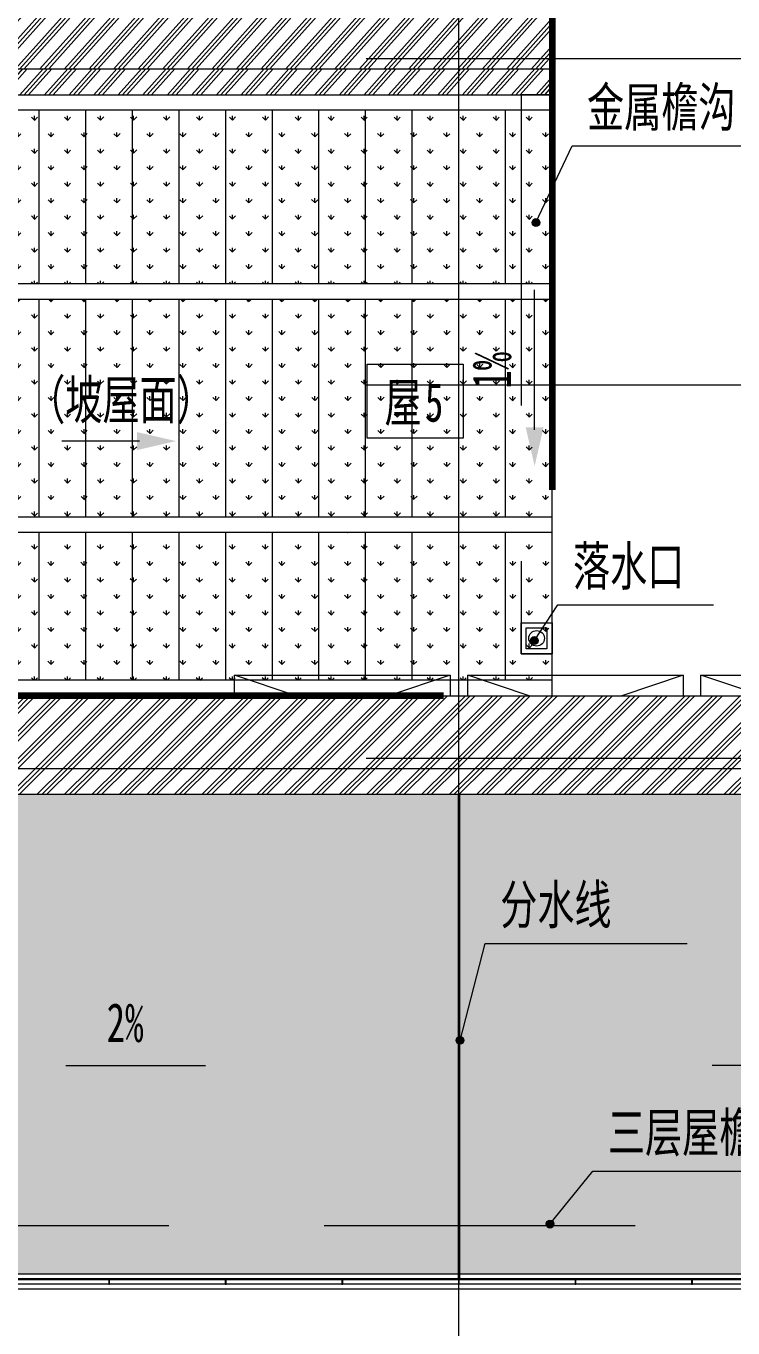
# Model space of a CAD drawing. Header units: millimetres. Extents: x 124696 to 347024, y 412631 to 564609.
# Drawn here: x 176995 to 183817, y 545353 to 557915 of the extents above; entities that cross this region are included whole.
import ezdxf

# ---------------------------------------------------------------- set-up
doc = ezdxf.new("R2010")
doc.units = ezdxf.units.MM
doc.header["$LTSCALE"] = 1500
doc.header["$MEASUREMENT"] = 0
for name, pattern in [('二层平面图$0$Aligning Line', [6.35, 3.175, -3.175]), ('二层平面图$0$IMPORT-216002', [3, 2, -1]), ('二层平面图$0$划线 2mm', [3.6, 2, -1.6]), ('二层平面图$0$虚线_6_3 mm', [9, 6, -3]), ('二层平面图$0$轴网线_12_3_3_3 mm', [21, 12, -3, 3, -3]), ('二层平面图$0$隐藏线', [7.14375, 4.7625, -2.38125])]:
    doc.linetypes.add(name, pattern=pattern)
doc.layers.add('0-建筑底图', color=7, linetype='Continuous')
for name, color, linetype, lineweight in [('二层平面图$0$A-FLOR-STRS', 51, 'Continuous', 9), ('二层平面图$0$A-LINE', 7, 'Continuous', 9), ('二层平面图$0$A-LINE-1', 7, '二层平面图$0$IMPORT-216002', 9), ('二层平面图$0$A-LINE-4', 7, '二层平面图$0$Aligning Line', 100), ('二层平面图$0$A-LINE-5', 7, '二层平面图$0$隐藏线', 9), ('二层平面图$0$A-LINE-6', 7, '二层平面图$0$虚线_6_3 mm', 35), ('二层平面图$0$A-WALL-CURT-PANEL-2', 7, 'Continuous', 9), ('二层平面图$0$A-WALL-CURT-PANEL-3', 140, 'Continuous', 9), ('二层平面图$0$A-WALL-CURT-STILE-2', 7, 'Continuous', 9), ('二层平面图$0$A-WALL-CURT-STILE-3', 7, 'Continuous', 9), ('二层平面图$0$A-WINDOW', 51, 'Continuous', 9), ('二层平面图$0$A-WINDOW-1', 51, '二层平面图$0$划线 2mm', 9), ('二层平面图$0$ANNO-DOTE-1', 10, '二层平面图$0$轴网线_12_3_3_3 mm', 15), ('二层平面图$0$ANNO-TEXT', 7, 'Continuous', 15), ('二层平面图$0$ANNO-TEXT-1', 1, 'Continuous', 15), ('二层平面图$0$ANNO-TEXT-2', 210, 'Continuous', 15), ('二层平面图$0$FLOR-PATT', 99, 'Continuous', 9)]:
    doc.layers.add(name, color=color, linetype=linetype, lineweight=lineweight)
doc.styles.add('二层平面图$0$黑体', font='simhei.ttf', dxfattribs={"width": 0.7, "height": 375})
pattern_1 = [(45, (0, 0), (-132.58252, 132.58252), []), (45, (46.88, 0), (0, 265.16504), []), (45, (-46.88, 0), (0, 265.16504), [])]
pattern_2 = [(90, (0, 0), (-159.099, 159.099), [42.187, -276.011]), (45, (0, 0), (-159.09903, 159.09903), [42.187, -182.812]), (135, (0, 0), (-159.09903, -159.09903), [42.188, -182.813])]
pattern_3 = [(90, (0, 0), (-159.099, 159.099), [42.187, -276.011]), (45, (0, 0), (-159.09903, 159.09903), [42.188, -182.813]), (135, (0, 0), (-159.09903, -159.09903), [42.187, -182.812])]
pattern_4 = [(90, (0, 0), (-159.099, 159.099), [42.187, -276.011]), (45, (0, 0), (-159.09903, 159.09903), [42.187, -182.812]), (135, (0, 0), (-159.09903, -159.09903), [42.187, -182.812])]

# ---------------------------------------------------------------- blocks, each defined once
blk = doc.blocks.new('二层平面图$0$系统嵌板 - 白色拉板网 B-8735269-104-2F')
at = {"layer": '二层平面图$0$A-WALL-CURT-PANEL-3'}
for p, q in [((558.5, 5), (-558.5, 5)), ((-558.5, 5), (-558.5, 0)), ((-558.5, 0), (558.5, 0)), ((558.5, 0), (558.5, 5))]:
    blk.add_line(p, q, dxfattribs=at)
blk = doc.blocks.new('二层平面图$0$矩形竖梃 - 8 x 50 mm 蜂窝铝板幕墙开缝-8735262-104-2F')
at = {"layer": '二层平面图$0$A-WALL-CURT-STILE-3'}
for p, q in [((-4, 0), (4, 0)), ((-4, -50), (-4, 0)), ((4, 0), (4, -50)), ((4, -50), (-4, -50))]:
    blk.add_line(p, q, dxfattribs=at)
blk = doc.blocks.new('二层平面图$0$楼板 斜檐口 - 楼板 斜檐口-3571289-104-2F')
at = {"layer": '二层平面图$0$FLOR-PATT'}
h = blk.add_hatch(dxfattribs=at)
h.set_pattern_fill('FP_80', color=256, style=0, pattern_type=2)
h.set_pattern_definition([(48.19, (5590, 0), (-118.58652, 132.5819), []), (48.19, (5631.93, 0), (-0.00192, 265.16498), []), (48.19, (5548.07, 0), (-0.00192, 265.16498), [])])
h.paths.add_polyline_path([(36900, 101150), (36900, 101850), (27000, 101850), (27000, 101150), (36194, 101150)])
h = blk.add_hatch(dxfattribs=at)
h.set_pattern_fill('FP_79', color=256, style=0, pattern_type=2)
h.set_pattern_definition([(48.19, (5620, 0), (-118.58652, 132.5819), []), (48.19, (5661.93, 0), (-0.00192, 265.16498), []), (48.19, (5578.07, 0), (-0.00192, 265.16498), [])])
h.paths.add_polyline_path([(36900, 100900), (36900, 101150), (27000, 101150), (27000, 100900), (36194, 100900)])
h = blk.add_hatch(dxfattribs=at)
h.set_pattern_fill('FP_47', color=256, style=0, pattern_type=2)
h.set_pattern_definition(pattern_1)
h.paths.add_polyline_path([(35849, 94400), (45000, 94400), (45000, 95100), (27000, 95100), (27000, 94400), (35504, 94400)])
h = blk.add_hatch(dxfattribs=at)
h.set_pattern_fill('FP_47', color=256, style=0, pattern_type=2)
h.set_pattern_definition(pattern_1)
h.paths.add_polyline_path([(27000, 94150), (45000, 94150), (45000, 94400), (27000, 94400), (27000, 94369)])
at = {"layer": '二层平面图$0$A-LINE'}
for p, q in [((36900, 101850), (36900, 101150)), ((27000, 101150), (36900, 101150)), ((36900, 101150), (36900, 100900)), ((27000, 100900), (36900, 100900)), ((27000, 95100), (45000, 95100)), ((27000, 94400), (45000, 94400)), ((27000, 94150), (45000, 94150))]:
    blk.add_line(p, q, dxfattribs=at)
blk = doc.blocks.new('二层平面图$0$系统嵌板 - 深灰色蜂窝铝板-10838787-104-2F')
at = {"layer": '二层平面图$0$A-WALL-CURT-PANEL-2'}
blk.add_line((-312.5, 0), (-312.5, -50), dxfattribs=at)
blk = doc.blocks.new('二层平面图$0$A-嵌板_上悬铝窗 - 幕墙上悬开启-12972704-104-2F')
at = {"layer": '二层平面图$0$A-WINDOW-1'}
for p, q in [((-446, 175), (-1040, 375)), ((-1040, 375), (1040, 375)), ((-1040, 175), (-1040, 375)), ((1040, 375), (446, 175)), ((1040, 375), (1040, 175))]:
    blk.add_line(p, q, dxfattribs=at)
blk = doc.blocks.new('二层平面图$0$A-嵌板_上悬铝窗 - 幕墙上悬开启-12972689-104-2F')
at = {"layer": '二层平面图$0$A-WINDOW-1'}
for p, q in [((-446, 175), (-1040, 375)), ((-1040, 375), (1040, 375)), ((-1040, 175), (-1040, 375)), ((1040, 375), (446, 175)), ((1040, 375), (1040, 175))]:
    blk.add_line(p, q, dxfattribs=at)
blk = doc.blocks.new('二层平面图$0$00_引注_规范_ - 00_引注_规范_-5754764-104-2F')
at = {"layer": '二层平面图$0$ANNO-TEXT'}
for p, q in [((0, 0), (15, 0)), ((15, 0), (20, 0))]:
    blk.add_line(p, q, dxfattribs=at)
blk = doc.blocks.new('二层平面图$0$符号排水箭头_实线 - 排水箭头-7034490-104-2F')
at = {"layer": '二层平面图$0$ANNO-TEXT'}
blk.add_hatch(color=256, dxfattribs=at).paths.add_polyline_path([(2.5, -0.577), (0, 0), (2.5, 0.577)])
blk.add_line((2.339, 0), (7.339, 0), dxfattribs=at)
blk = doc.blocks.new('二层平面图$0$符号排水箭头_虚线 - 排水箭头-5936943-104-2F')
at = {"layer": '二层平面图$0$ANNO-TEXT'}
blk.add_hatch(color=256, dxfattribs=at).paths.add_polyline_path([(2.5, -0.577), (0, 0), (2.5, 0.577)])
at = {"layer": '二层平面图$0$ANNO-TEXT-2'}
blk.add_line((2.339, 0), (11.339, 0), dxfattribs=at)
blk = doc.blocks.new('二层平面图$0$00_引注_规范_ - 00_引注_规范_-5758521-104-2F')
at = {"layer": '二层平面图$0$ANNO-TEXT'}
for p, q in [((0, 0), (8, 0)), ((8, 0), (13, 0))]:
    blk.add_line(p, q, dxfattribs=at)
blk = doc.blocks.new('二层平面图$0$符号排水箭头_虚线 - 排水箭头-5917014-104-2F')
at = {"layer": '二层平面图$0$ANNO-TEXT'}
blk.add_hatch(color=256, dxfattribs=at).paths.add_polyline_path([(2.5, 0.577), (2.5, -0.577), (0, 0)])
at = {"layer": '二层平面图$0$ANNO-TEXT-2'}
blk.add_line((2.339, 0), (11.339, 0), dxfattribs=at)
blk = doc.blocks.new('二层平面图$0$00_引注_规范_ - 00_引注_规范_-5761223-104-2F')
at = {"layer": '二层平面图$0$ANNO-TEXT'}
for p, q in [((0, 0), (5, 0)), ((5, 0), (10, 0))]:
    blk.add_line(p, q, dxfattribs=at)
blk = doc.blocks.new('二层平面图')
at = {"layer": '二层平面图$0$A-FLOR-STRS'}
h = blk.add_hatch(dxfattribs=at)
h.set_pattern_fill('FP_122', color=8, style=0, pattern_type=2)
h.set_pattern_definition(pattern_2)
h.paths.add_polyline_path([(31950, 99075), (31950, 100750), (31500, 100750), (31500, 99075)])
h = blk.add_hatch(dxfattribs=at)
h.set_pattern_fill('FP_110', color=8, style=0, pattern_type=2)
h.set_pattern_definition(pattern_4)
h.paths.add_polyline_path([(32400, 99075), (32400, 100750), (31950, 100750), (31950, 99075), (32052.4, 99075)])
h = blk.add_hatch(dxfattribs=at)
h.set_pattern_fill('FP_109', color=8, style=0, pattern_type=2)
h.set_pattern_definition(pattern_3)
h.paths.add_polyline_path([(32850, 99075), (32850, 100750), (32400, 100750), (32400, 99075), (32742.7, 99075)])
h = blk.add_hatch(dxfattribs=at)
h.set_pattern_fill('FP_109', color=8, style=0, pattern_type=2)
h.set_pattern_definition(pattern_3)
h.paths.add_polyline_path([(32850, 99075), (33300, 99075), (33300, 100750), (32850, 100750), (32850, 99085)])
h = blk.add_hatch(dxfattribs=at)
h.set_pattern_fill('FP_109', color=8, style=0, pattern_type=2)
h.set_pattern_definition(pattern_3)
h.paths.add_polyline_path([(33363.4, 99075), (33750, 99075), (33750, 100750), (33300, 100750), (33300, 99075), (33309.6, 99075)])
h = blk.add_hatch(dxfattribs=at)
h.set_pattern_fill('FP_109', color=8, style=0, pattern_type=2)
h.set_pattern_definition(pattern_3)
h.paths.add_polyline_path([(34123.3, 99075), (34200, 99075), (34200, 100750), (33750, 100750), (33750, 99075)])
h = blk.add_hatch(dxfattribs=at)
h.set_pattern_fill('FP_108', color=8, style=0, pattern_type=2)
h.set_pattern_definition(pattern_2)
h.paths.add_polyline_path([(34650, 99075), (34650, 100750), (34200, 100750), (34200, 99075), (34596.8, 99075)])
h = blk.add_hatch(dxfattribs=at)
h.set_pattern_fill('FP_108', color=8, style=0, pattern_type=2)
h.set_pattern_definition(pattern_2)
h.paths.add_polyline_path([(34650, 99075), (35100, 99075), (35100, 100750), (34650, 100750), (34650, 99085)])
h = blk.add_hatch(dxfattribs=at)
h.set_pattern_fill('FP_108', color=8, style=0, pattern_type=2)
h.set_pattern_definition(pattern_2)
h.paths.add_polyline_path([(35504, 99075), (35550, 99075), (35550, 100750), (35100, 100750), (35100, 99075)])
h = blk.add_hatch(dxfattribs=at)
h.set_pattern_fill('FP_108', color=8, style=0, pattern_type=2)
h.set_pattern_definition(pattern_2)
h.paths.add_polyline_path([(36000, 99075), (36000, 100750), (35550, 100750), (35550, 99075)])
h = blk.add_hatch(dxfattribs=at)
h.set_pattern_fill('FP_107', color=8, style=0, pattern_type=2)
h.set_pattern_definition(pattern_2)
h.paths.add_polyline_path([(36450, 99075), (36450, 100750), (36000, 100750), (36000, 99075), (36194.3, 99075)])
h = blk.add_hatch(dxfattribs=at)
h.set_pattern_fill('FP_107', color=8, style=0, pattern_type=2)
h.set_pattern_definition(pattern_2)
h.paths.add_polyline_path([(36900, 99075), (36900, 100750), (36450, 100750), (36450, 99075)])
h = blk.add_hatch(dxfattribs=at)
h.set_pattern_fill('FP_107', color=8, style=0, pattern_type=2)
h.set_pattern_definition(pattern_2)
h.paths.add_polyline_path([(31950, 96825), (31950, 98925), (31500, 98925), (31500, 96825)])
h = blk.add_hatch(dxfattribs=at)
h.set_pattern_fill('FP_106', color=8, style=0, pattern_type=2)
h.set_pattern_definition(pattern_4)
h.paths.add_polyline_path([(32400, 96825), (32400, 98925), (31950, 98925), (31950, 96825), (32052.4, 96825)])
h = blk.add_hatch(dxfattribs=at)
h.set_pattern_fill('FP_105', color=8, style=0, pattern_type=2)
h.set_pattern_definition(pattern_3)
h.paths.add_polyline_path([(32850, 96825), (32850, 98925), (32400, 98925), (32400, 96825), (32742.7, 96825)])
h = blk.add_hatch(dxfattribs=at)
h.set_pattern_fill('FP_105', color=8, style=0, pattern_type=2)
h.set_pattern_definition(pattern_3)
h.paths.add_polyline_path([(32850, 96825), (33300, 96825), (33300, 98925), (32850, 98925), (32850, 96959.6)])
h = blk.add_hatch(dxfattribs=at)
h.set_pattern_fill('FP_105', color=8, style=0, pattern_type=2)
h.set_pattern_definition(pattern_3)
h.paths.add_polyline_path([(33433, 96825), (33750, 96825), (33750, 98925), (33300, 98925), (33300, 96825)])
h = blk.add_hatch(dxfattribs=at)
h.set_pattern_fill('FP_105', color=8, style=0, pattern_type=2)
h.set_pattern_definition(pattern_3)
h.paths.add_polyline_path([(33750, 96825), (34200, 96825), (34200, 98925), (33750, 98925), (33750, 97198.7)])
h = blk.add_hatch(dxfattribs=at)
h.set_pattern_fill('FP_105', color=8, style=0, pattern_type=2)
h.set_pattern_definition(pattern_3)
h.paths.add_polyline_path([(34650, 96825), (34650, 98925), (34200, 98925), (34200, 96825), (34489, 96825)])
h = blk.add_hatch(dxfattribs=at)
h.set_pattern_fill('FP_105', color=8, style=0, pattern_type=2)
h.set_pattern_definition(pattern_3)
h.paths.add_polyline_path([(35100, 96825), (35100, 98925), (34650, 98925), (34650, 96825), (34813.7, 96825)])
h = blk.add_hatch(dxfattribs=at)
h.set_pattern_fill('FP_105', color=8, style=0, pattern_type=2)
h.set_pattern_definition(pattern_3)
h.paths.add_polyline_path([(35100, 96825), (35550, 96825), (35550, 98925), (35100, 98925), (35100, 98613.4)])
h = blk.add_hatch(dxfattribs=at)
h.set_pattern_fill('FP_109', color=8, style=0, pattern_type=2)
h.set_pattern_definition(pattern_3)
h.paths.add_polyline_path([(36000, 96825), (36000, 98925), (35550, 98925), (35550, 96825)])
h = blk.add_hatch(dxfattribs=at)
h.set_pattern_fill('FP_109', color=8, style=0, pattern_type=2)
h.set_pattern_definition(pattern_3)
h.paths.add_polyline_path([(36450, 96825), (36450, 98925), (36000, 98925), (36000, 96825), (36194.3, 96825)])
h = blk.add_hatch(dxfattribs=at)
h.set_pattern_fill('FP_107', color=8, style=0, pattern_type=2)
h.set_pattern_definition(pattern_2)
h.paths.add_polyline_path([(36900, 96825), (36900, 98925), (36450, 98925), (36450, 96825)])
h = blk.add_hatch(dxfattribs=at)
h.set_pattern_fill('FP_107', color=8, style=0, pattern_type=2)
h.set_pattern_definition(pattern_2)
h.paths.add_polyline_path([(31950, 95250), (31950, 96675), (31500, 96675), (31500, 95250)])
h = blk.add_hatch(dxfattribs=at)
h.set_pattern_fill('FP_108', color=8, style=0, pattern_type=2)
h.set_pattern_definition(pattern_2)
h.paths.add_polyline_path([(32052.4, 95250), (32400, 95250), (32400, 96675), (31950, 96675), (31950, 95250)])
h = blk.add_hatch(dxfattribs=at)
h.set_pattern_fill('FP_108', color=8, style=0, pattern_type=2)
h.set_pattern_definition(pattern_2)
h.paths.add_polyline_path([(32850, 95250), (32850, 96675), (32400, 96675), (32400, 95250), (32742.7, 95250)])
h = blk.add_hatch(dxfattribs=at)
h.set_pattern_fill('FP_108', color=8, style=0, pattern_type=2)
h.set_pattern_definition(pattern_2)
h.paths.add_polyline_path([(32850, 95250), (33300, 95250), (33300, 96675), (32850, 96675), (32850, 95783.9)])
h = blk.add_hatch(dxfattribs=at)
h.set_pattern_fill('FP_108', color=8, style=0, pattern_type=2)
h.set_pattern_definition(pattern_2)
h.paths.add_polyline_path([(33750, 95250), (33750, 96675), (33300, 96675), (33300, 95250), (33433, 95250)])
h = blk.add_hatch(dxfattribs=at)
h.set_pattern_fill('FP_108', color=8, style=0, pattern_type=2)
h.set_pattern_definition(pattern_2)
h.paths.add_polyline_path([(33750, 95250), (34200, 95250), (34200, 96675), (33750, 96675), (33750, 95783.9)])
h = blk.add_hatch(dxfattribs=at)
h.set_pattern_fill('FP_107', color=8, style=0, pattern_type=2)
h.set_pattern_definition(pattern_2)
h.paths.add_polyline_path([(34650, 95250), (34650, 96675), (34200, 96675), (34200, 95250)])
h = blk.add_hatch(dxfattribs=at)
h.set_pattern_fill('FP_107', color=8, style=0, pattern_type=2)
h.set_pattern_definition(pattern_2)
h.paths.add_polyline_path([(34921.7, 95250), (35100, 95250), (35100, 96675), (34650, 96675), (34650, 95250), (34813.7, 95250)])
h = blk.add_hatch(dxfattribs=at)
h.set_pattern_fill('FP_107', color=8, style=0, pattern_type=2)
h.set_pattern_definition(pattern_2)
h.paths.add_polyline_path([(35100, 95250), (35550, 95250.9), (35550, 96675), (35100, 96675), (35100, 95312.3)])
h = blk.add_hatch(dxfattribs=at)
h.set_pattern_fill('FP_107', color=8, style=0, pattern_type=2)
h.set_pattern_definition(pattern_2)
h.paths.add_polyline_path([(36000, 95250), (36000, 96675), (35550, 96675), (35550, 95250), (35952.6, 95250)])
h = blk.add_hatch(dxfattribs=at)
h.set_pattern_fill('FP_107', color=8, style=0, pattern_type=2)
h.set_pattern_definition(pattern_2)
h.paths.add_polyline_path([(36194.3, 95250), (36450, 95250), (36450, 96675), (36000, 96675), (36000, 95250), (36052.2, 95250)])
h = blk.add_hatch(dxfattribs=at)
h.set_pattern_fill('FP_109', color=8, style=0, pattern_type=2)
h.set_pattern_definition(pattern_3)
h.paths.add_polyline_path([(36900, 95250), (36900, 96675), (36450, 96675), (36450, 95250)])
at = {"layer": '二层平面图$0$ANNO-TEXT'}
h = blk.add_hatch(color=8, dxfattribs=at)
edge = h.paths.add_edge_path()
edge.add_arc((36743.3, 99666.6), 37.5, 0, 360)
h = blk.add_hatch(color=8, dxfattribs=at)
edge = h.paths.add_edge_path()
edge.add_arc((36728.2, 95633.6), 37.5, 0, 360)
h = blk.add_hatch(color=8, dxfattribs=at)
edge = h.paths.add_edge_path()
edge.add_arc((36011.3, 91775.8), 37.5, 0, 360)
h = blk.add_hatch(color=8, dxfattribs=at)
edge = h.paths.add_edge_path()
edge.add_arc((36878.7, 90003.1), 37.5, 0, 360)
at = {"layer": '二层平面图$0$FLOR-PATT'}
h = blk.add_hatch(dxfattribs=at)
h.set_pattern_fill('FP_72', color=8, style=0, pattern_type=2)
h.set_pattern_definition([(90, (0, 0), (-159.099, 159.099), [42.187, -276.011]), (45, (0, 0), (-159.09903, 159.09903), [42.188, -182.813]), (135, (0, 0), (-159.09903, -159.09903), [42.188, -182.813])])
h.paths.add_polyline_path([(18000, 89525), (45000, 89525), (45000, 94150), (27000, 94150), (27000, 100900), (18000, 100900), (18000, 89653.3)])
at = {"layer": '二层平面图$0$A-FLOR-STRS', "color": 8}
for p, q in [((36900, 100750), (36900, 100900)), ((31950, 100750), (31500, 100750)), ((32400, 100750), (31950, 100750)), ((31950, 99075), (31950, 100750)), ((32850, 100750), (32400, 100750)), ((32400, 99075), (32400, 100750)), ((33300, 100750), (32850, 100750)), ((32850, 99075), (32850, 100750)), ((33750, 100750), (33300, 100750)), ((33300, 99075), (33300, 100750)), ((34200, 100750), (33750, 100750)), ((33750, 99075), (33750, 100750)), ((34650, 100750), (34200, 100750)), ((34200, 99075), (34200, 100750)), ((35100, 100750), (34650, 100750)), ((34650, 99075), (34650, 100750)), ((35550, 100750), (35100, 100750)), ((35100, 99075), (35100, 100750)), ((36000, 100750), (35550, 100750)), ((35550, 99075), (35550, 100750)), ((36450, 100750), (36000, 100750)), ((36000, 99075), (36000, 100750)), ((36900, 100750), (36450, 100750)), ((36450, 99075), (36450, 100750)), ((36900, 99075), (36900, 100750)), ((36900, 99075), (27000, 99075)), ((31950, 99075), (31500, 99075)), ((32400, 99075), (31950, 99075)), ((32850, 99075), (32400, 99075)), ((33300, 99075), (32850, 99075)), ((33750, 99075), (33300, 99075)), ((34200, 99075), (33750, 99075)), ((34650, 99075), (34200, 99075)), ((35100, 99075), (34650, 99075)), ((35550, 99075), (35100, 99075)), ((36000, 99075), (35550, 99075)), ((36450, 99075), (36000, 99075)), ((36900, 99075), (36450, 99075)), ((36900, 98925), (36900, 99075)), ((36900, 98925), (36900, 99075)), ((36900, 98925), (27000, 98925)), ((31950, 98925), (31500, 98925)), ((32400, 98925), (31950, 98925)), ((31950, 96825), (31950, 98925)), ((32850, 98925), (32400, 98925)), ((32400, 96825), (32400, 98925)), ((33300, 98925), (32850, 98925)), ((32850, 96825), (32850, 98925)), ((33750, 98925), (33300, 98925)), ((33300, 96825), (33300, 98925)), ((34200, 98925), (33750, 98925)), ((33750, 96825), (33750, 98925)), ((34650, 98925), (34200, 98925)), ((34200, 96825), (34200, 98925)), ((35100, 98925), (34650, 98925)), ((34650, 96825), (34650, 98925)), ((35550, 98925), (35100, 98925)), ((35100, 96825), (35100, 98925)), ((36000, 98925), (35550, 98925)), ((35550, 96825), (35550, 98925)), ((36450, 98925), (36000, 98925)), ((36000, 96825), (36000, 98925)), ((36900, 98925), (36450, 98925)), ((36450, 96825), (36450, 98925)), ((36900, 96825), (36900, 98925)), ((36900, 96825), (27000, 96825)), ((31950, 96825), (31500, 96825)), ((32400, 96825), (31950, 96825)), ((32850, 96825), (32400, 96825)), ((33300, 96825), (32850, 96825)), ((33750, 96825), (33300, 96825)), ((34200, 96825), (33750, 96825)), ((34650, 96825), (34200, 96825)), ((35100, 96825), (34650, 96825)), ((35550, 96825), (35100, 96825)), ((36000, 96825), (35550, 96825)), ((36450, 96825), (36000, 96825)), ((36900, 96825), (36450, 96825)), ((36900, 96675), (36900, 96825)), ((36900, 96675), (36900, 96825)), ((36900, 96675), (27000, 96675)), ((31950, 96675), (31500, 96675)), ((32400, 96675), (31950, 96675)), ((31950, 95250), (31950, 96675)), ((32850, 96675), (32400, 96675)), ((32400, 95250), (32400, 96675)), ((33300, 96675), (32850, 96675)), ((32850, 95250), (32850, 96675)), ((33750, 96675), (33300, 96675)), ((33300, 95250), (33300, 96675)), ((34200, 96675), (33750, 96675)), ((33750, 95250), (33750, 96675)), ((34650, 96675), (34200, 96675)), ((34200, 95250), (34200, 96675)), ((35100, 96675), (34650, 96675)), ((34650, 95250), (34650, 96675)), ((35550, 96675), (35100, 96675)), ((35100, 95250), (35100, 96675)), ((36000, 96675), (35550, 96675)), ((35550, 95250), (35550, 96675)), ((36450, 96675), (36000, 96675)), ((36000, 95250), (36000, 96675)), ((36900, 96675), (36450, 96675)), ((36450, 95250), (36450, 96675)), ((36900, 95250), (36900, 96675)), ((31950, 95250), (31500, 95250)), ((32400, 95250), (31950, 95250)), ((32850, 95250), (32400, 95250)), ((33300, 95250), (32850, 95250)), ((33750, 95250), (33300, 95250)), ((34200, 95250), (33750, 95250)), ((34650, 95250), (34200, 95250)), ((35100, 95250), (34650, 95250)), ((35550, 95250), (35100, 95250)), ((36000, 95250), (35550, 95250)), ((36450, 95250), (36000, 95250)), ((36900, 95250), (36450, 95250)), ((36900, 95100), (36900, 95250))]:
    blk.add_line(p, q, dxfattribs=at)
at = {"layer": '二层平面图$0$A-LINE', "color": 8}
for p, q in [((36650, 95755), (36850, 95755)), ((36650, 95555), (36650, 95755)), ((36850, 95755), (36850, 95555)), ((36850, 95555), (36650, 95555)), ((18000, 89525), (45000, 89525)), ((45000, 89425), (27100, 89425)), ((44950, 89375), (27100, 89375))]:
    blk.add_line(p, q, dxfattribs=at)
blk.add_circle((36750, 95655), 75, dxfattribs=at)
at = {"layer": '二层平面图$0$A-LINE-1', "color": 8}
for p, q in [((36900, 100900), (36600, 100900)), ((36600, 100900), (36600, 95505)), ((36900, 95505), (36900, 100900)), ((36600, 95505), (36900, 95505)), ((12200, 89991.2), (50500, 89991.2))]:
    blk.add_line(p, q, dxfattribs=at)
at = {"layer": '二层平面图$0$A-LINE-4', "color": 8}
for p, q in [((36900, 101850), (36900, 95100)), ((54900, 95100), (27000, 95100))]:
    blk.add_line(p, q, dxfattribs=at)
at = {"layer": '二层平面图$0$A-LINE-5', "color": 8}
for p, q in [((36600, 95805), (36900, 95805)), ((36600, 95505), (36600, 95805)), ((36900, 95805), (36900, 95505)), ((36900, 95505), (36600, 95505))]:
    blk.add_line(p, q, dxfattribs=at)
at = {"layer": '二层平面图$0$A-LINE-6', "color": 8}
blk.add_line((36000, 94150), (36000, 89475), dxfattribs=at)
at = {"layer": '二层平面图$0$ANNO-DOTE-1', "color": 8}
for p, q in [((36000, -6710.3), (36000, 106757.2)), ((-18896.2, 101250), (101078.3, 101250)), ((-18896.2, 98100), (101078.3, 98100)), ((-18896.2, 94500), (101078.3, 94500))]:
    blk.add_line(p, q, dxfattribs=at)
at = {"layer": '二层平面图$0$ANNO-TEXT', "color": 8}
for p, q in [((36743.3, 99666.6), (37091.5, 100406.5)), ((36728.2, 95633.6), (36955.8, 95977.4)), ((36011.3, 91775.8), (36253.7, 92711.6)), ((36878.7, 90003.1), (37293.1, 90513.4))]:
    blk.add_line(p, q, dxfattribs=at)
for centre in [(36743.3, 99666.6), (36728.2, 95633.6), (36011.3, 91775.8), (36878.7, 90003.1)]:
    blk.add_circle(centre, 37.5, dxfattribs=at)
at = {"layer": '二层平面图$0$ANNO-TEXT-1', "color": 8, "flags": 128}
blk.add_lwpolyline([(35115.6, 98301), (36041, 98301), (36041, 97587), (35115.6, 97587)], close=True, dxfattribs=at)
at = {"layer": '二层平面图$0$A-LINE', "color": 8}
blk.add_blockref('二层平面图$0$楼板 斜檐口 - 楼板 斜檐口-3571289-104-2F', (0, 0), dxfattribs=at)
at = {"layer": '二层平面图$0$A-WALL-CURT-PANEL-2', "color": 8, "rotation": 180}
for name, p in [('二层平面图$0$系统嵌板 - 深灰色蜂窝铝板-10838787-104-2F', (36587.5, 100900)), ('二层平面图$0$系统嵌板 - 白色拉板网 B-8735269-104-2F', (32062.5, 89475)), ('二层平面图$0$系统嵌板 - 白色拉板网 B-8735269-104-2F', (33187.5, 89475)), ('二层平面图$0$系统嵌板 - 白色拉板网 B-8735269-104-2F', (34312.5, 89475)), ('二层平面图$0$系统嵌板 - 白色拉板网 B-8735269-104-2F', (35437.5, 89475)), ('二层平面图$0$系统嵌板 - 白色拉板网 B-8735269-104-2F', (36562.5, 89475)), ('二层平面图$0$系统嵌板 - 白色拉板网 B-8735269-104-2F', (37687.5, 89475)), ('二层平面图$0$系统嵌板 - 白色拉板网 B-8735269-104-2F', (38812.5, 89475))]:
    blk.add_blockref(name, p, dxfattribs=at)
at = {"layer": '二层平面图$0$A-WALL-CURT-STILE-2', "color": 8, "extrusion": (0, 0, -1)}
for p in [(-32625, 89475), (-33750, 89475), (-34875, 89475), (-36000, 89475), (-37125, 89475), (-38250, 89475)]:
    blk.add_blockref('二层平面图$0$矩形竖梃 - 8 x 50 mm 蜂窝铝板幕墙开缝-8735262-104-2F', p, dxfattribs=at)
at = {"layer": '二层平面图$0$A-WINDOW', "color": 8}
for name, p in [('二层平面图$0$A-嵌板_上悬铝窗 - 幕墙上悬开启-12972689-104-2F', (34875, 94925)), ('二层平面图$0$A-嵌板_上悬铝窗 - 幕墙上悬开启-12972689-104-2F', (37125, 94925)), ('二层平面图$0$A-嵌板_上悬铝窗 - 幕墙上悬开启-12972689-104-2F', (37125, 94925)), ('二层平面图$0$A-嵌板_上悬铝窗 - 幕墙上悬开启-12972704-104-2F', (39375, 94925)), ('二层平面图$0$A-嵌板_上悬铝窗 - 幕墙上悬开启-12972689-104-2F', (39375, 94925)), ('二层平面图$0$A-嵌板_上悬铝窗 - 幕墙上悬开启-12972689-104-2F', (39375, 94925)), ('二层平面图$0$A-嵌板_上悬铝窗 - 幕墙上悬开启-12972689-104-2F', (39375, 94925))]:
    blk.add_blockref(name, p, dxfattribs=at)
at = {"layer": '二层平面图$0$ANNO-TEXT', "color": 8, "xscale": 150, "yscale": 150, "zscale": 150}
for name, p in [('二层平面图$0$00_引注_规范_ - 00_引注_规范_-5758521-104-2F', (37091.5, 100406.5)), ('二层平面图$0$00_引注_规范_ - 00_引注_规范_-5761223-104-2F', (36955.8, 95977.4)), ('二层平面图$0$00_引注_规范_ - 00_引注_规范_-5758521-104-2F', (36253.7, 92711.6)), ('二层平面图$0$符号排水箭头_虚线 - 排水箭头-5917014-104-2F', (31855.4, 91533.5)), ('二层平面图$0$00_引注_规范_ - 00_引注_规范_-5754764-104-2F', (37293.1, 90513.4))]:
    blk.add_blockref(name, p, dxfattribs=at)
for name, p, rotation in [('二层平面图$0$符号排水箭头_虚线 - 排水箭头-5917014-104-2F', (36730.8, 97316.9), 90.0000000000003), ('二层平面图$0$符号排水箭头_实线 - 排水箭头-7034490-104-2F', (33270.2, 97558), 180), ('二层平面图$0$符号排水箭头_虚线 - 排水箭头-5936943-104-2F', (40144.6, 91533.5), 180)]:
    blk.add_blockref(name, p, dxfattribs=dict(at, rotation=rotation))
at = {"layer": '二层平面图$0$ANNO-TEXT', "color": 8, "char_height": 375, "attachment_point": 1, "style": '二层平面图$0$黑体'}
for s, insert, width in [('金属檐沟', (37236.5, 100968.3), 1885.569), ('（坡屋面）', (31844.5, 98144.5), 2356.961), ('\\f黑体|b0|i0|c134|p49|;\\W.7;屋', (35282.3, 98120.3), 471.392), ('\\f黑体|b0|i0|c134|p49|;\\W.7;5', (35671.3, 98120.3), 235.696), ('落水口', (37100.8, 96539.2), 1414.177), ('分水线', (36398.7, 93273.4), 1414.177), ('2%', (32600.8, 92135.7), 471.392), ('三层屋檐投影线', (37438.1, 91075.2), 3299.746)]:
    blk.add_mtext(s, dxfattribs=dict(at, insert=insert, width=width))
at = {"layer": '二层平面图$0$ANNO-TEXT', "color": 8, "insert": (36128.6, 98062.3), "char_height": 375, "width": 471.392, "attachment_point": 1, "rotation": 90, "style": '二层平面图$0$黑体'}
blk.add_mtext('1%', dxfattribs=at)

msp = doc.modelspace()

# ---------------------------------------------------------------- block references
at = {"layer": '0-建筑底图'}
msp.add_blockref('二层平面图', (145172, 456352), dxfattribs=at)

doc.saveas('drawing.dxf')
